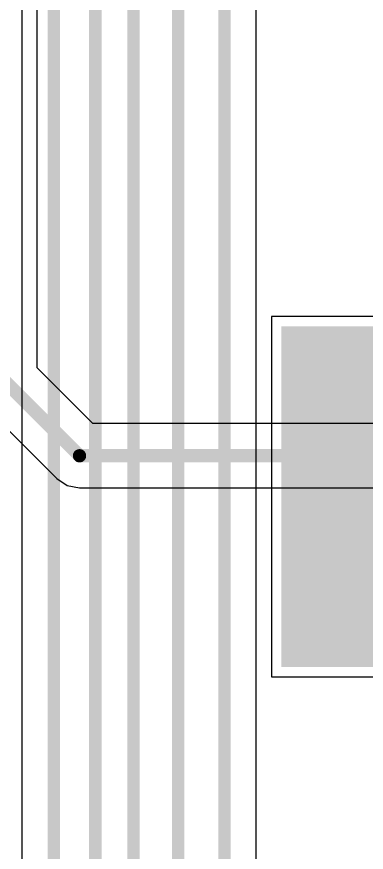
# Model space of a CAD drawing. Header units: millimetres. Extents: x 0 to 172, y 0 to 138.
# Drawn here: x 11.91 to 17.24, y 44.59 to 57.36 of the extents above; entities that cross this region are included whole.
import ezdxf

# ---------------------------------------------------------------- set-up
doc = ezdxf.new("R2010")
doc.units = ezdxf.units.MM
for name, color, linetype in [('BottomLayer', 5, 'Continuous'), ('TopLayer', 1, 'Continuous'), ('TopPaste', 8, 'Continuous'), ('TopSolder', 216, 'Continuous')]:
    doc.layers.add(name, color=color, linetype=linetype)

# ---------------------------------------------------------------- blocks, each defined once
blk = doc.blocks.new('MM70_314B1_2_R300_33')
at = {"layer": 'TopLayer'}
blk.add_hatch(color=1, dxfattribs=at).paths.add_polyline_path([(86.24999894999999, 2.50000008), (89.54999997, 2.50000008), (89.54999997, -2.50000008), (86.24999894999999, -2.50000008)])
at = {"layer": 'TopPaste'}
blk.add_hatch(color=8, dxfattribs=at).paths.add_polyline_path([(86.24999894999999, 2.50000008), (89.54999997, 2.50000008), (89.54999997, -2.50000008), (86.24999894999999, -2.50000008)])
at = {"layer": 'TopSolder'}
blk.add_hatch(color=216, dxfattribs=at).paths.add_polyline_path([(86.14839895, 2.60160008), (89.65159996999999, 2.60160008), (89.65159996999999, -2.60160008), (86.14839895, -2.60160008)])

msp = doc.modelspace()

# ---------------------------------------------------------------- linework, layer by layer
at = {"layer": 'BottomLayer'}
for p, q in [((12.21611476, 51.99227854), (12.21611476, 58.25686088)), ((13.06886134, 51.13953195999999), (12.21611476, 51.99227854)), ((11.3761266, 51.44052957999999), (12.51711238, 50.2995438)), ((32.09039556, 51.13953195999999), (13.06886134, 51.13953195999999)), ((12.51711238, 50.2995438), (12.6767463, 50.19287903999999)), ((12.6767463, 50.19287903999999), (12.86504666, 50.1554242)), ((12.86504666, 50.1554242), (20.19340132, 50.1554242))]:
    msp.add_line(p, q, dxfattribs=at)
at = {"layer": 'BottomLayer', "const_width": 0.2032}
for points in [[(11.72406088, 51.78846386), (12.86504666, 50.64747808)], [(12.86504666, 50.64747808), (51.25583347999999, 50.64747808)]]:
    msp.add_lwpolyline(points, dxfattribs=at)
at = {"layer": 'BottomLayer', "const_width": 0.1016}
msp.add_lwpolyline([(12.81424666, 50.64747808, 1), (12.91584666, 50.64747808, 1)], format="xyb", close=True, dxfattribs=at)
msp.add_lwpolyline([(12.81424666, 50.64747808, 1), (12.91584666, 50.64747808, 1)], format="xyb", close=True, dxfattribs=at)
at = {"layer": 'TopLayer'}
for p, q in [((11.98645304, 64.89389104), (11.98645304, 44.19367081999999)), ((15.56255714, 40.85883624), (15.56255714, 58.18622094)), ((19.60239666, 52.77719949999999), (15.79439818, 52.77719949999999)), ((15.79439818, 52.77719949999999), (15.79439818, 47.26919934)), ((15.79439818, 47.26919934), (19.60239666, 47.26919934))]:
    msp.add_line(p, q, dxfattribs=at)
at = {"layer": 'TopLayer', "const_width": 0.1892554}
for points in [[(12.4714, 43.9928), (12.4714, 64.89389104)], [(13.1064, 43.7134), (13.1064, 60.08130731999999)], [(13.6906, 43.3832), (13.6906, 59.5611712)], [(14.3708374, 34.59482032), (14.3708374, 58.90212756)], [(15.07761018, 34.21241062), (15.07761018, 58.38709429999999)]]:
    msp.add_lwpolyline(points, dxfattribs=at)

# ---------------------------------------------------------------- block references
at = {"rotation": 180}
msp.add_blockref('MM70_314B1_2_R300_33', (105.59839688, 50.02319942), dxfattribs=at)

doc.saveas('drawing.dxf')
